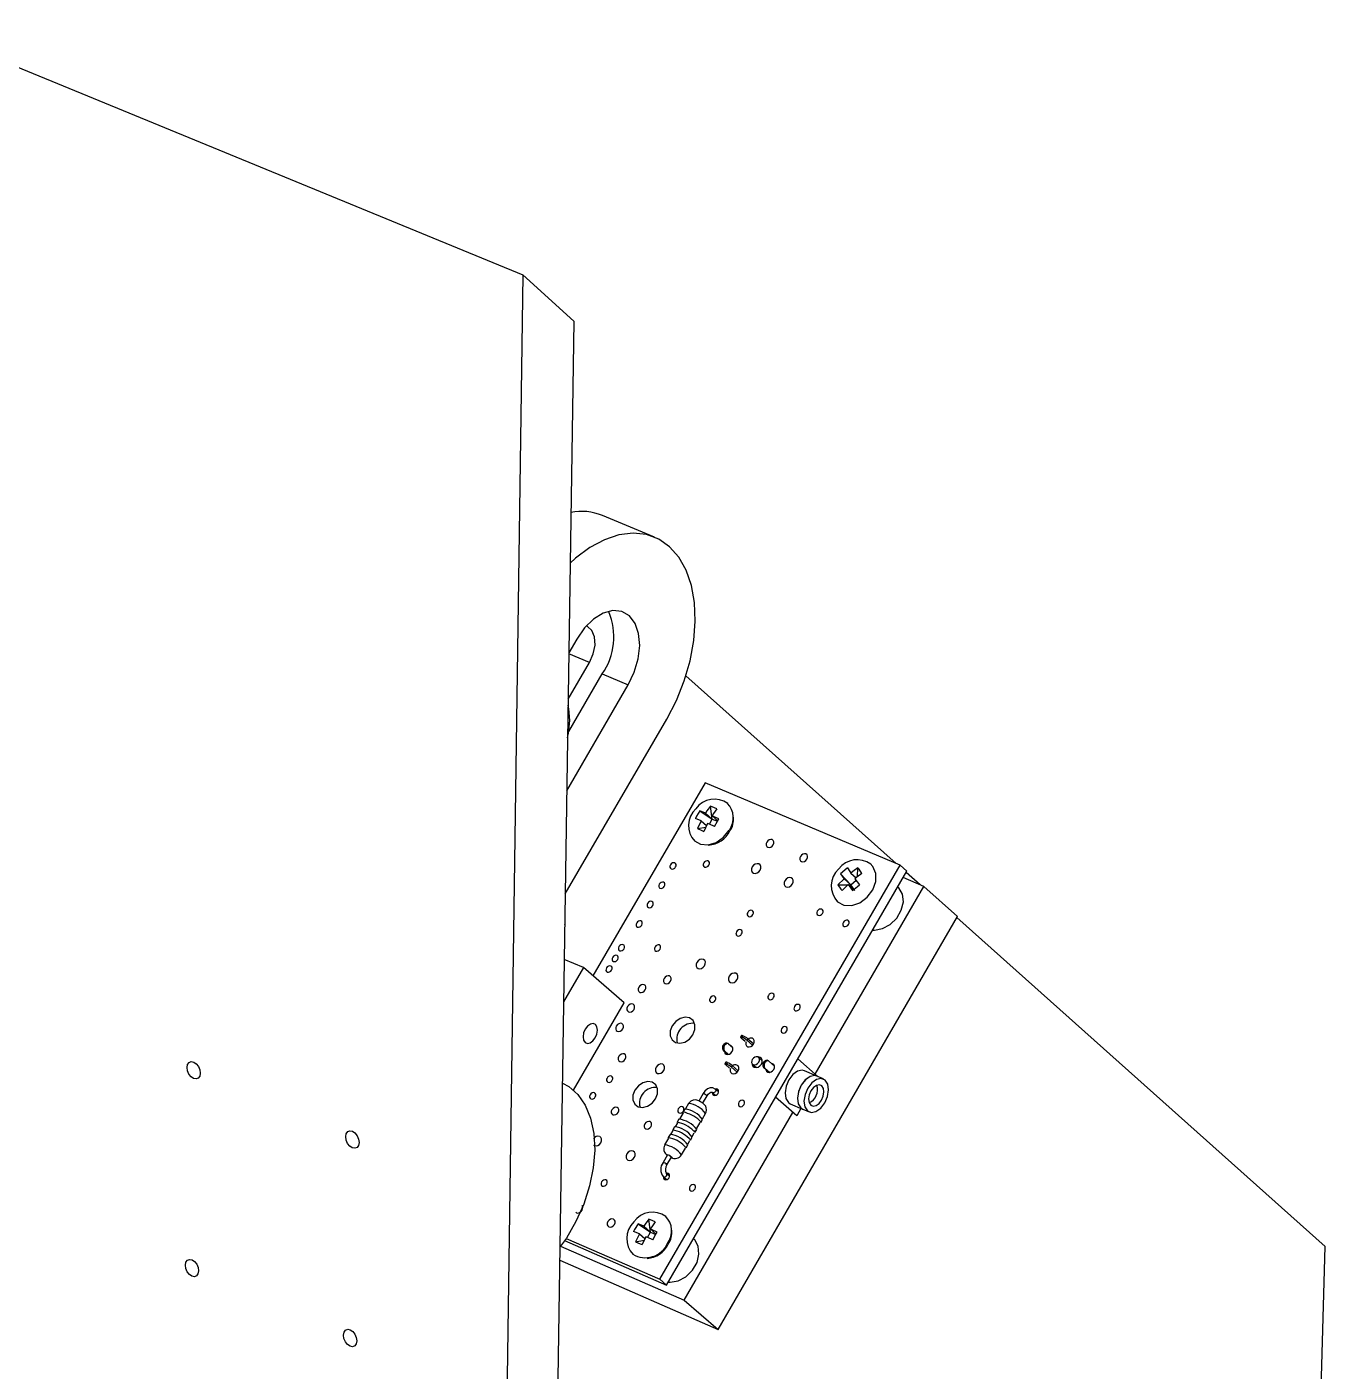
# Model space of a CAD drawing. Extents: x 0 to 156, y 0 to 202.
# Drawn here: x 121.68 to 147.28, y 173.46 to 199.97 of the extents above; entities that cross this region are included whole.
import ezdxf

# ---------------------------------------------------------------- set-up
doc = ezdxf.new("R2010")
doc.units = 0
doc.layers.get('0').update_dxf_attribs({"linetype": 'CONTINUOUS'})

msp = doc.modelspace()

# ---------------------------------------------------------------- linework, layer by layer
at = {"color": 7, "linetype": 'CONTINUOUS'}
for p, q in [((119.559, 199.969), (131.456, 195.077)), ((131.456, 195.077), (130.08, 97.453)), ((132.462, 194.166), (131.456, 195.077)), ((132.462, 194.166), (131.02, 97.987)), ((134.055, 189.906), (133.028, 190.334)), ((132.521, 187.896), (132.364, 187.626)), ((132.351, 186.711), (132.771, 187.433)), ((132.366, 186.075), (133.024, 187.208)), ((133.024, 187.208), (133.537, 186.992)), ((138.821, 183.469), (134.674, 187.173)), ((132.323, 184.905), (133.537, 186.992)), ((132.293, 182.873), (134.295, 186.318)), ((135.054, 185.062), (132.841, 181.253)), ((138.897, 183.437), (135.054, 185.062)), ((135.062, 184.464), (134.948, 184.508)), ((134.948, 184.508), (135.195, 184.347)), ((135.195, 184.347), (135.158, 184.602)), ((134.975, 184.314), (134.86, 184.358)), ((134.975, 184.314), (134.9, 184.158)), ((134.975, 184.314), (135.083, 184.218)), ((135.103, 184.26), (135.027, 184.104)), ((135.062, 184.464), (135.195, 184.347)), ((135.136, 184.245), (135.195, 184.347)), ((135.19, 184.41), (135.302, 184.31)), ((135.195, 184.347), (135.298, 184.303)), ((134.9, 184.158), (135.069, 184.189)), ((138.364, 183.408), (138.308, 183.468)), ((134.158, 175.27), (138.897, 183.437)), ((134.293, 175.154), (139.03, 183.319)), ((137.925, 183.05), (137.725, 183.268)), ((137.927, 183.282), (138.031, 183.189)), ((138.06, 183.211), (138.067, 183.385)), ((138.897, 183.437), (139.03, 183.319)), ((139.369, 183.015), (138.956, 183.191)), ((139.294, 183.048), (139.016, 183.295)), ((137.224, 179.317), (139.369, 183.015)), ((137.793, 183.167), (137.673, 183.047)), ((137.673, 183.047), (137.868, 183.049)), ((137.874, 183.055), (137.753, 182.934)), ((137.793, 183.167), (137.925, 183.05)), ((137.874, 183.055), (137.962, 182.936)), ((137.874, 183.055), (138.005, 182.937)), ((137.88, 183.049), (137.925, 183.05)), ((137.925, 183.05), (138.029, 183.139)), ((137.99, 182.96), (137.925, 183.05)), ((138.007, 183.169), (138.095, 183.05)), ((139.369, 183.015), (140.03, 182.425)), ((135.307, 174.282), (140.03, 182.425)), ((147.282, 175.914), (140.017, 182.402)), ((132.284, 182.266), (132.287, 182.265)), ((132.287, 182.265), (132.284, 182.266)), ((132.284, 182.257), (132.287, 182.265)), ((132.654, 181.416), (132.261, 180.74)), ((132.654, 181.416), (132.274, 181.579)), ((133.453, 180.719), (132.654, 181.416)), ((132.455, 179.001), (133.453, 180.719)), ((135.769, 180.078), (135.751, 180.048)), ((135.762, 180.033), (135.843, 179.963)), ((135.782, 180.041), (135.8, 180.071)), ((135.895, 180.014), (135.878, 179.983)), ((135.895, 180.014), (136.011, 179.912)), ((135.435, 179.777), (135.409, 179.788)), ((135.409, 179.788), (135.506, 179.704)), ((135.436, 179.878), (135.411, 179.889)), ((135.435, 179.777), (135.516, 179.706)), ((135.505, 179.918), (135.48, 179.929)), ((135.514, 179.913), (135.597, 179.84)), ((135.564, 179.875), (135.554, 179.878)), ((135.878, 179.983), (135.99, 179.885)), ((135.462, 179.549), (135.444, 179.519)), ((135.455, 179.504), (135.536, 179.434)), ((135.493, 179.542), (135.475, 179.512)), ((135.588, 179.485), (135.571, 179.454)), ((135.588, 179.485), (135.704, 179.384)), ((135.988, 179.512), (136.065, 179.445)), ((136.181, 179.578), (136.105, 179.645)), ((136.232, 179.537), (136.206, 179.548)), ((136.301, 179.577), (136.275, 179.588)), ((136.309, 179.572), (136.422, 179.473)), ((136.385, 179.522), (136.359, 179.527)), ((137.285, 179.264), (136.882, 179.617)), ((135.571, 179.454), (135.683, 179.356)), ((136.23, 179.436), (136.204, 179.447)), ((136.204, 179.447), (136.314, 179.35)), ((136.23, 179.436), (136.327, 179.351)), ((137.255, 179.276), (137.011, 179.381)), ((137.385, 179.221), (137.256, 179.276)), ((132.239, 179.137), (132.237, 179.138)), ((135.194, 178.955), (135.26, 178.898)), ((135.196, 178.954), (135.194, 178.955)), ((135.318, 178.964), (135.252, 179.022)), ((134.726, 178.736), (134.665, 178.63)), ((135.014, 178.932), (134.926, 178.781)), ((135.002, 178.737), (135.09, 178.888)), ((136.861, 178.496), (136.444, 178.861)), ((136.732, 178.731), (136.976, 178.627)), ((134.537, 178.427), (134.502, 178.366)), ((134.621, 178.554), (134.549, 178.43)), ((134.653, 178.627), (134.618, 178.566)), ((134.637, 174.858), (136.786, 178.562)), ((134.969, 178.362), (135.004, 178.423)), ((135.001, 178.435), (135.062, 178.541)), ((136.944, 178.64), (136.861, 178.496)), ((136.861, 178.496), (136.861, 178.496)), ((136.94, 178.649), (136.976, 178.627)), ((136.941, 178.648), (136.977, 178.626)), ((136.977, 178.626), (137.105, 178.571)), ((134.417, 178.203), (134.373, 178.128)), ((134.449, 178.275), (134.414, 178.215)), ((134.505, 178.354), (134.461, 178.279)), ((134.797, 178.084), (134.84, 178.159)), ((134.852, 178.162), (134.888, 178.223)), ((134.884, 178.235), (134.957, 178.359)), ((134.329, 178.052), (134.252, 177.919)), ((134.361, 178.124), (134.326, 178.064)), ((134.677, 177.86), (134.712, 177.92)), ((134.709, 177.933), (134.753, 178.008)), ((134.765, 178.011), (134.8, 178.072)), ((134.312, 177.723), (134.224, 177.572)), ((134.3, 177.527), (134.388, 177.679)), ((134.588, 177.724), (134.665, 177.857)), ((134.353, 177.302), (134.287, 177.359)), ((134.288, 177.358), (134.287, 177.359)), ((134.23, 177.292), (134.295, 177.235)), ((133.844, 176.317), (133.729, 176.363)), ((133.729, 176.363), (133.977, 176.202)), ((133.844, 176.317), (133.977, 176.202)), ((133.977, 176.202), (133.94, 176.456)), ((132.282, 176.032), (134.293, 175.154)), ((132.312, 176.076), (134.158, 175.27)), ((133.756, 176.166), (133.641, 176.212)), ((133.756, 176.166), (133.68, 176.009)), ((133.68, 176.009), (133.852, 176.043)), ((133.756, 176.166), (133.866, 176.072)), ((133.884, 176.11), (133.808, 175.954)), ((133.916, 176.096), (133.977, 176.202)), ((133.972, 176.262), (134.086, 176.163)), ((133.977, 176.202), (134.083, 176.156)), ((132.203, 175.921), (134.637, 174.858)), ((146.912, 162.963), (147.282, 175.914)), ((132.185, 175.647), (135.307, 174.282)), ((134.158, 175.27), (134.293, 175.154)), ((134.637, 174.858), (135.307, 174.282))]:
    msp.add_line(p, q, dxfattribs=at)
at = {"color": 8, "linetype": 'CONTINUOUS'}
msp.add_line((132.771, 187.433), (132.364, 187.604), dxfattribs=at)
at = {"color": 7, "linetype": 'CONTINUOUS'}
for points in [[(134.295, 186.318), (134.486, 186.686), (134.641, 187.073), (134.756, 187.469), (134.829, 187.865), (134.858, 188.251), (134.842, 188.617), (134.781, 188.954), (134.678, 189.255), (134.533, 189.511), (134.352, 189.717), (134.138, 189.867), (133.896, 189.957), (133.633, 189.986), (133.354, 189.952), (133.067, 189.855), (132.78, 189.7), (132.498, 189.488), (132.391, 189.391)], [(133.537, 186.992), (133.656, 187.243), (133.733, 187.507), (133.762, 187.767), (133.741, 188.005), (133.672, 188.205), (133.559, 188.353), (133.41, 188.439), (133.234, 188.458), (133.045, 188.407), (132.854, 188.29), (132.676, 188.116), (132.521, 187.896)], [(132.771, 187.433), (132.846, 187.602), (132.881, 187.778), (132.873, 187.94), (132.821, 188.067), (132.733, 188.146), (132.723, 188.151)], [(132.386, 186.289), (132.367, 186.518), (132.349, 186.592)], [(132.339, 185.95), (132.36, 186.04), (132.386, 186.289)], [(134.948, 184.508), (134.883, 184.401), (134.86, 184.358)], [(135.158, 184.602), (135.089, 184.507), (135.062, 184.464)], [(135.285, 184.548), (135.193, 184.589), (135.158, 184.602)], [(135.285, 184.548), (135.217, 184.453), (135.19, 184.41)], [(135.237, 184.198), (135.141, 184.243), (135.103, 184.26)], [(135.325, 184.348), (135.229, 184.393), (135.19, 184.41)], [(135.237, 184.198), (135.3, 184.307), (135.325, 184.348)], [(134.842, 183.916), (134.962, 183.848), (135.113, 183.837), (135.272, 183.886), (135.418, 183.988), (135.53, 184.13)], [(134.9, 184.158), (134.99, 184.119), (135.027, 184.104)], [(136.376, 183.941), (136.348, 183.945), (136.317, 183.938), (136.289, 183.919), (136.268, 183.892), (136.256, 183.861), (136.256, 183.831), (136.267, 183.806), (136.288, 183.79), (136.316, 183.785), (136.346, 183.793), (136.374, 183.811), (136.396, 183.838), (136.408, 183.869), (136.408, 183.899), (136.397, 183.925), (136.376, 183.941)], [(134.454, 183.482), (134.432, 183.486), (134.408, 183.48), (134.385, 183.465), (134.368, 183.444), (134.359, 183.419), (134.358, 183.395), (134.367, 183.375), (134.384, 183.362), (134.406, 183.358), (134.43, 183.364), (134.453, 183.379), (134.47, 183.401), (134.479, 183.425), (134.48, 183.449), (134.471, 183.469), (134.454, 183.482)], [(135.112, 183.52), (135.09, 183.523), (135.066, 183.517), (135.043, 183.503), (135.026, 183.481), (135.017, 183.457), (135.016, 183.433), (135.025, 183.413), (135.042, 183.4), (135.064, 183.396), (135.088, 183.402), (135.111, 183.417), (135.128, 183.438), (135.137, 183.463), (135.138, 183.487), (135.129, 183.507), (135.112, 183.52)], [(136.113, 183.461), (136.079, 183.466), (136.043, 183.457), (136.01, 183.435), (135.984, 183.403), (135.969, 183.366), (135.969, 183.33), (135.983, 183.3), (136.008, 183.28), (136.041, 183.275), (136.078, 183.284), (136.111, 183.306), (136.137, 183.338), (136.151, 183.375), (136.152, 183.411), (136.138, 183.442), (136.113, 183.461)], [(137.041, 183.659), (137.014, 183.663), (136.983, 183.656), (136.955, 183.637), (136.934, 183.61), (136.922, 183.579), (136.921, 183.549), (136.933, 183.524), (136.954, 183.508), (136.982, 183.503), (137.012, 183.511), (137.04, 183.529), (137.062, 183.556), (137.074, 183.587), (137.074, 183.617), (137.063, 183.643), (137.041, 183.659)], [(136.753, 183.189), (136.72, 183.195), (136.683, 183.186), (136.65, 183.164), (136.624, 183.131), (136.61, 183.094), (136.609, 183.058), (136.623, 183.028), (136.648, 183.008), (136.682, 183.003), (136.718, 183.012), (136.752, 183.034), (136.777, 183.066), (136.792, 183.103), (136.792, 183.14), (136.779, 183.17), (136.753, 183.189)], [(137.651, 182.728), (137.665, 182.715), (137.791, 182.65), (137.944, 182.643), (138.104, 182.697), (138.248, 182.803), (138.358, 182.948), (138.418, 183.112), (138.42, 183.273), (138.364, 183.408)], [(137.859, 183.383), (137.761, 183.302), (137.725, 183.268)], [(137.725, 183.268), (137.772, 183.199), (137.793, 183.167)], [(137.859, 183.383), (137.905, 183.313), (137.927, 183.282)], [(138.067, 183.385), (137.967, 183.314), (137.927, 183.282)], [(138.147, 183.272), (138.047, 183.201), (138.007, 183.169)], [(138.147, 183.272), (138.09, 183.355), (138.067, 183.385)], [(134.232, 183.1), (134.21, 183.104), (134.186, 183.098), (134.164, 183.083), (134.146, 183.062), (134.137, 183.037), (134.137, 183.013), (134.146, 182.993), (134.162, 182.98), (134.184, 182.976), (134.208, 182.982), (134.231, 182.997), (134.248, 183.019), (134.257, 183.043), (134.258, 183.067), (134.249, 183.087), (134.232, 183.1)], [(137.673, 183.047), (137.729, 182.966), (137.753, 182.934)], [(137.962, 182.936), (138.058, 183.018), (138.095, 183.05)], [(138.357, 182.158), (138.392, 182.157), (138.551, 182.186), (138.704, 182.268), (138.834, 182.394), (138.923, 182.549), (138.963, 182.713), (138.947, 182.868), (138.877, 182.993), (138.851, 183.019)], [(134.004, 182.721), (133.982, 182.725), (133.958, 182.719), (133.936, 182.704), (133.918, 182.682), (133.909, 182.658), (133.909, 182.634), (133.918, 182.614), (133.934, 182.601), (133.956, 182.597), (133.98, 182.603), (134.003, 182.618), (134.02, 182.639), (134.029, 182.664), (134.03, 182.688), (134.021, 182.708), (134.004, 182.721)], [(135.979, 182.544), (135.957, 182.548), (135.933, 182.542), (135.911, 182.527), (135.893, 182.506), (135.884, 182.481), (135.884, 182.457), (135.893, 182.437), (135.909, 182.424), (135.932, 182.42), (135.956, 182.426), (135.978, 182.441), (135.995, 182.462), (136.005, 182.487), (136.005, 182.511), (135.996, 182.531), (135.979, 182.544)], [(137.352, 182.568), (137.33, 182.572), (137.305, 182.566), (137.283, 182.551), (137.266, 182.53), (137.256, 182.505), (137.256, 182.481), (137.265, 182.461), (137.282, 182.448), (137.304, 182.444), (137.328, 182.45), (137.351, 182.465), (137.368, 182.486), (137.378, 182.511), (137.378, 182.535), (137.369, 182.555), (137.352, 182.568)], [(133.788, 182.336), (133.766, 182.34), (133.742, 182.334), (133.72, 182.319), (133.703, 182.298), (133.693, 182.273), (133.693, 182.249), (133.702, 182.229), (133.718, 182.216), (133.741, 182.212), (133.765, 182.218), (133.787, 182.233), (133.804, 182.254), (133.814, 182.279), (133.814, 182.303), (133.805, 182.323), (133.788, 182.336)], [(135.757, 182.161), (135.735, 182.165), (135.711, 182.159), (135.688, 182.144), (135.671, 182.123), (135.662, 182.098), (135.661, 182.074), (135.67, 182.054), (135.687, 182.041), (135.709, 182.037), (135.733, 182.043), (135.756, 182.058), (135.773, 182.08), (135.783, 182.104), (135.783, 182.128), (135.774, 182.149), (135.757, 182.161)], [(137.866, 182.35), (137.843, 182.354), (137.819, 182.348), (137.797, 182.333), (137.78, 182.312), (137.77, 182.287), (137.77, 182.263), (137.779, 182.242), (137.796, 182.23), (137.818, 182.226), (137.842, 182.232), (137.865, 182.247), (137.882, 182.268), (137.892, 182.293), (137.892, 182.317), (137.883, 182.337), (137.866, 182.35)], [(133.437, 181.868), (133.415, 181.872), (133.391, 181.866), (133.369, 181.852), (133.352, 181.83), (133.342, 181.806), (133.342, 181.781), (133.351, 181.761), (133.368, 181.748), (133.39, 181.745), (133.414, 181.751), (133.436, 181.765), (133.453, 181.787), (133.463, 181.811), (133.463, 181.836), (133.454, 181.856), (133.437, 181.868)], [(134.15, 181.864), (134.128, 181.868), (134.104, 181.862), (134.082, 181.847), (134.065, 181.826), (134.055, 181.801), (134.055, 181.777), (134.064, 181.757), (134.08, 181.744), (134.103, 181.74), (134.127, 181.746), (134.149, 181.761), (134.166, 181.782), (134.176, 181.807), (134.176, 181.831), (134.167, 181.851), (134.15, 181.864)], [(133.315, 181.658), (133.293, 181.662), (133.269, 181.656), (133.247, 181.641), (133.23, 181.62), (133.22, 181.595), (133.22, 181.571), (133.229, 181.551), (133.245, 181.538), (133.267, 181.534), (133.291, 181.54), (133.314, 181.555), (133.331, 181.576), (133.34, 181.601), (133.341, 181.625), (133.332, 181.645), (133.315, 181.658)], [(133.193, 181.447), (133.171, 181.451), (133.147, 181.445), (133.124, 181.43), (133.107, 181.409), (133.098, 181.385), (133.097, 181.36), (133.106, 181.34), (133.123, 181.327), (133.145, 181.324), (133.169, 181.33), (133.191, 181.344), (133.209, 181.366), (133.218, 181.39), (133.218, 181.414), (133.21, 181.435), (133.193, 181.447)], [(135.019, 181.577), (134.986, 181.583), (134.95, 181.574), (134.916, 181.552), (134.89, 181.52), (134.876, 181.483), (134.875, 181.446), (134.889, 181.416), (134.914, 181.397), (134.947, 181.391), (134.984, 181.4), (135.017, 181.422), (135.043, 181.454), (135.057, 181.491), (135.058, 181.528), (135.044, 181.558), (135.019, 181.577)], [(133.853, 181.078), (133.825, 181.083), (133.795, 181.075), (133.767, 181.057), (133.745, 181.03), (133.733, 180.999), (133.733, 180.969), (133.744, 180.943), (133.765, 180.927), (133.793, 180.923), (133.823, 180.93), (133.851, 180.949), (133.873, 180.975), (133.885, 181.006), (133.885, 181.037), (133.874, 181.062), (133.853, 181.078)], [(134.352, 181.252), (134.324, 181.256), (134.294, 181.249), (134.266, 181.23), (134.244, 181.204), (134.232, 181.173), (134.232, 181.142), (134.243, 181.117), (134.264, 181.101), (134.292, 181.096), (134.322, 181.104), (134.35, 181.122), (134.372, 181.149), (134.384, 181.18), (134.384, 181.21), (134.373, 181.235), (134.352, 181.252)], [(135.659, 181.304), (135.625, 181.31), (135.589, 181.301), (135.555, 181.278), (135.529, 181.246), (135.515, 181.209), (135.515, 181.173), (135.528, 181.142), (135.554, 181.123), (135.587, 181.117), (135.623, 181.126), (135.657, 181.149), (135.683, 181.181), (135.697, 181.218), (135.697, 181.254), (135.684, 181.284), (135.659, 181.304)], [(135.237, 180.853), (135.215, 180.857), (135.191, 180.851), (135.168, 180.836), (135.151, 180.815), (135.142, 180.79), (135.141, 180.766), (135.15, 180.746), (135.167, 180.733), (135.189, 180.729), (135.214, 180.735), (135.236, 180.75), (135.253, 180.771), (135.263, 180.796), (135.263, 180.82), (135.254, 180.84), (135.237, 180.853)], [(136.388, 180.907), (136.366, 180.911), (136.341, 180.905), (136.319, 180.89), (136.302, 180.869), (136.292, 180.844), (136.292, 180.82), (136.301, 180.8), (136.318, 180.787), (136.34, 180.783), (136.364, 180.789), (136.387, 180.804), (136.404, 180.825), (136.414, 180.85), (136.414, 180.874), (136.405, 180.895), (136.388, 180.907)], [(133.631, 180.695), (133.603, 180.7), (133.573, 180.693), (133.545, 180.674), (133.523, 180.647), (133.511, 180.617), (133.511, 180.586), (133.522, 180.561), (133.543, 180.545), (133.571, 180.54), (133.601, 180.547), (133.629, 180.566), (133.651, 180.593), (133.663, 180.624), (133.663, 180.654), (133.652, 180.679), (133.631, 180.695)], [(136.901, 180.688), (136.879, 180.692), (136.855, 180.686), (136.832, 180.671), (136.815, 180.65), (136.806, 180.625), (136.805, 180.601), (136.814, 180.58), (136.831, 180.567), (136.854, 180.564), (136.878, 180.57), (136.9, 180.584), (136.918, 180.606), (136.927, 180.631), (136.927, 180.655), (136.918, 180.675), (136.901, 180.688)], [(132.89, 180.295), (132.845, 180.315), (132.79, 180.304), (132.735, 180.265), (132.689, 180.204), (132.657, 180.13), (132.645, 180.054), (132.654, 179.987), (132.684, 179.941), (132.73, 179.922), (132.785, 179.932), (132.839, 179.971), (132.886, 180.032), (132.918, 180.107), (132.93, 180.183), (132.92, 180.249), (132.89, 180.295)], [(133.408, 180.313), (133.381, 180.318), (133.351, 180.31), (133.323, 180.292), (133.301, 180.265), (133.289, 180.234), (133.289, 180.204), (133.3, 180.178), (133.321, 180.162), (133.349, 180.157), (133.379, 180.165), (133.407, 180.183), (133.428, 180.21), (133.44, 180.241), (133.441, 180.271), (133.43, 180.297), (133.408, 180.313)], [(134.748, 180.423), (134.659, 180.438), (134.562, 180.414), (134.472, 180.355), (134.403, 180.269), (134.365, 180.17), (134.364, 180.073), (134.4, 179.992), (134.467, 179.94), (134.556, 179.925), (134.653, 179.949), (134.743, 180.008), (134.812, 180.094), (134.85, 180.193), (134.851, 180.29), (134.815, 180.371), (134.748, 180.423)], [(135.782, 180.041), (135.772, 180.045), (135.763, 180.048), (135.757, 180.049), (135.753, 180.049), (135.751, 180.047), (135.752, 180.044), (135.756, 180.039), (135.762, 180.033)], [(135.86, 179.955), (135.855, 179.936), (135.855, 179.903), (135.867, 179.875), (135.89, 179.857), (135.921, 179.852), (135.954, 179.86), (135.985, 179.88), (136.009, 179.91), (136.022, 179.944), (136.023, 179.978), (136.01, 180.005), (135.987, 180.023), (135.987, 180.023)], [(136.647, 180.25), (136.625, 180.253), (136.6, 180.247), (136.578, 180.233), (136.561, 180.211), (136.551, 180.186), (136.551, 180.162), (136.56, 180.142), (136.577, 180.129), (136.599, 180.125), (136.623, 180.131), (136.646, 180.146), (136.663, 180.167), (136.673, 180.192), (136.673, 180.216), (136.664, 180.237), (136.647, 180.25)], [(135.411, 179.889), (135.419, 179.902), (135.429, 179.913), (135.439, 179.921), (135.45, 179.928), (135.46, 179.931), (135.471, 179.932), (135.48, 179.929), (135.48, 179.929)], [(135.431, 179.769), (135.432, 179.754), (135.444, 179.726), (135.468, 179.708), (135.498, 179.703), (135.532, 179.711), (135.563, 179.731), (135.587, 179.761), (135.6, 179.795), (135.6, 179.829), (135.588, 179.857), (135.564, 179.875), (135.564, 179.875)], [(135.514, 179.913), (135.505, 179.918), (135.496, 179.921), (135.486, 179.92), (135.475, 179.917), (135.465, 179.91), (135.454, 179.902), (135.445, 179.891), (135.436, 179.878)], [(124.834, 179.449), (124.845, 179.507), (124.873, 179.547), (124.916, 179.564), (124.966, 179.555), (125.015, 179.521), (125.057, 179.467), (125.085, 179.402), (125.094, 179.335), (125.084, 179.277), (125.055, 179.236), (125.013, 179.22), (124.963, 179.229), (124.913, 179.263), (124.871, 179.317), (124.844, 179.382), (124.834, 179.449)], [(133.459, 179.715), (133.431, 179.719), (133.401, 179.712), (133.373, 179.693), (133.352, 179.667), (133.34, 179.636), (133.339, 179.605), (133.35, 179.58), (133.372, 179.564), (133.399, 179.559), (133.429, 179.566), (133.458, 179.585), (133.479, 179.612), (133.491, 179.643), (133.491, 179.673), (133.48, 179.698), (133.459, 179.715)], [(134.216, 179.512), (134.182, 179.518), (134.146, 179.509), (134.112, 179.487), (134.087, 179.455), (134.072, 179.418), (134.072, 179.381), (134.085, 179.351), (134.111, 179.331), (134.144, 179.326), (134.18, 179.335), (134.214, 179.357), (134.24, 179.389), (134.254, 179.426), (134.254, 179.462), (134.241, 179.493), (134.216, 179.512)], [(135.475, 179.512), (135.465, 179.516), (135.456, 179.519), (135.45, 179.52), (135.446, 179.52), (135.444, 179.518), (135.445, 179.515), (135.449, 179.51), (135.455, 179.504)], [(135.554, 179.426), (135.548, 179.408), (135.548, 179.374), (135.56, 179.346), (135.583, 179.328), (135.614, 179.323), (135.648, 179.331), (135.679, 179.351), (135.702, 179.381), (135.716, 179.415), (135.716, 179.449), (135.703, 179.477), (135.68, 179.495), (135.68, 179.495)], [(136.09, 179.654), (136.063, 179.659), (136.032, 179.651), (136.004, 179.633), (135.982, 179.606), (135.971, 179.575), (135.97, 179.544), (135.981, 179.519), (136.003, 179.503), (136.031, 179.498), (136.061, 179.505), (136.089, 179.524), (136.111, 179.551), (136.123, 179.582), (136.123, 179.612), (136.112, 179.638), (136.09, 179.654)], [(135.979, 179.521), (135.981, 179.505), (135.995, 179.472), (136.023, 179.451), (136.059, 179.445), (136.099, 179.454), (136.135, 179.478), (136.163, 179.513), (136.179, 179.554), (136.179, 179.593), (136.165, 179.626), (136.137, 179.647), (136.137, 179.647)], [(136.137, 179.647), (136.101, 179.654), (136.094, 179.653)], [(136.206, 179.548), (136.214, 179.56), (136.224, 179.571), (136.234, 179.58), (136.245, 179.586), (136.256, 179.59), (136.266, 179.59), (136.275, 179.588), (136.275, 179.588)], [(136.309, 179.572), (136.301, 179.577), (136.291, 179.579), (136.281, 179.579), (136.271, 179.575), (136.26, 179.569), (136.25, 179.56), (136.24, 179.549), (136.232, 179.537)], [(136.252, 179.405), (136.253, 179.401), (136.265, 179.373), (136.288, 179.355), (136.319, 179.35), (136.353, 179.358), (136.384, 179.379), (136.408, 179.408), (136.421, 179.443), (136.421, 179.476), (136.409, 179.504), (136.385, 179.522), (136.385, 179.522)], [(133.205, 179.277), (133.183, 179.281), (133.159, 179.275), (133.136, 179.26), (133.119, 179.239), (133.11, 179.214), (133.109, 179.19), (133.118, 179.17), (133.135, 179.157), (133.157, 179.153), (133.181, 179.159), (133.204, 179.173), (133.221, 179.195), (133.231, 179.22), (133.231, 179.244), (133.222, 179.264), (133.205, 179.277)], [(137.011, 179.381), (136.97, 179.391), (136.878, 179.373), (136.784, 179.307), (136.705, 179.202), (136.65, 179.076), (136.629, 178.946), (136.646, 178.833), (136.696, 178.754), (136.732, 178.731)], [(137.255, 179.276), (137.214, 179.287), (137.122, 179.269), (137.029, 179.202), (136.949, 179.098), (136.894, 178.971), (136.873, 178.841), (136.89, 178.728), (136.94, 178.649)], [(137.256, 179.276), (137.215, 179.286), (137.123, 179.268), (137.03, 179.202), (136.95, 179.097), (136.896, 178.97), (136.875, 178.84), (136.891, 178.727), (136.941, 178.648)], [(137.07, 178.593), (137.147, 178.56), (137.239, 178.578), (137.332, 178.645), (137.412, 178.749), (137.466, 178.876), (137.487, 179.006), (137.471, 179.119), (137.421, 179.198), (137.344, 179.231), (137.251, 179.213), (137.158, 179.146), (137.078, 179.042), (137.024, 178.915), (137.003, 178.785), (137.019, 178.672), (137.07, 178.593)], [(132.239, 179.137), (132.362, 179.071), (132.543, 178.914), (132.689, 178.703), (132.795, 178.445), (132.857, 178.147), (132.875, 177.819), (132.847, 177.471), (132.774, 177.112), (132.659, 176.754), (132.505, 176.408), (132.317, 176.084), (132.203, 175.921)], [(132.87, 178.947), (132.848, 178.951), (132.824, 178.945), (132.801, 178.93), (132.784, 178.909), (132.775, 178.884), (132.774, 178.86), (132.783, 178.84), (132.8, 178.827), (132.822, 178.823), (132.846, 178.829), (132.869, 178.844), (132.886, 178.865), (132.896, 178.89), (132.896, 178.914), (132.887, 178.934), (132.87, 178.947)], [(134.011, 179.156), (133.923, 179.171), (133.826, 179.147), (133.736, 179.088), (133.667, 179.002), (133.629, 178.903), (133.628, 178.806), (133.664, 178.725), (133.731, 178.673), (133.82, 178.657), (133.917, 178.681), (134.006, 178.74), (134.076, 178.826), (134.114, 178.925), (134.115, 179.023), (134.079, 179.104), (134.011, 179.156)], [(135.252, 179.022), (135.208, 179.045), (135.155, 179.047), (135.102, 179.026), (135.048, 178.98), (135.014, 178.932)], [(135.09, 178.888), (135.113, 178.921), (135.143, 178.947), (135.168, 178.959), (135.185, 178.96), (135.194, 178.955)], [(135.196, 178.954), (135.196, 178.932), (135.205, 178.912), (135.222, 178.899), (135.244, 178.895), (135.268, 178.901), (135.291, 178.916), (135.308, 178.937), (135.318, 178.962), (135.318, 178.986), (135.309, 179.006), (135.292, 179.019)], [(135.292, 179.019), (135.27, 179.023), (135.254, 179.02)], [(137.136, 178.707), (137.184, 178.686), (137.241, 178.697), (137.3, 178.739), (137.349, 178.804), (137.383, 178.883), (137.396, 178.965), (137.386, 179.035), (137.355, 179.085), (137.307, 179.105), (137.249, 179.094), (137.191, 179.052), (137.141, 178.987), (137.107, 178.908), (137.094, 178.827), (137.104, 178.756), (137.136, 178.707)], [(134.61, 178.671), (134.587, 178.675), (134.563, 178.669), (134.541, 178.654), (134.523, 178.633), (134.514, 178.608), (134.514, 178.583), (134.523, 178.563), (134.539, 178.55), (134.562, 178.546), (134.586, 178.552), (134.608, 178.567), (134.626, 178.588), (134.635, 178.613), (134.636, 178.638), (134.627, 178.658), (134.61, 178.671)], [(135.06, 178.542), (135.073, 178.566), (135.081, 178.612), (135.076, 178.651), (135.064, 178.682), (135.047, 178.706), (135.028, 178.726), (134.999, 178.748), (134.964, 178.77), (134.927, 178.789), (134.868, 178.806), (134.818, 178.803), (134.768, 178.781), (134.732, 178.745), (134.728, 178.734)], [(135.805, 178.798), (135.783, 178.802), (135.758, 178.796), (135.736, 178.782), (135.719, 178.76), (135.709, 178.735), (135.709, 178.711), (135.718, 178.691), (135.735, 178.678), (135.757, 178.674), (135.781, 178.68), (135.804, 178.695), (135.821, 178.716), (135.83, 178.741), (135.831, 178.765), (135.822, 178.785), (135.805, 178.798)], [(133.318, 178.66), (133.292, 178.664), (133.263, 178.657), (133.236, 178.639), (133.215, 178.614), (133.203, 178.584), (133.203, 178.554), (133.214, 178.53), (133.234, 178.514), (133.261, 178.51), (133.29, 178.517), (133.317, 178.535), (133.338, 178.56), (133.349, 178.59), (133.35, 178.62), (133.339, 178.644), (133.318, 178.66)], [(127.964, 178.083), (127.975, 178.141), (128.004, 178.182), (128.047, 178.199), (128.097, 178.189), (128.147, 178.155), (128.189, 178.101), (128.217, 178.035), (128.226, 177.968), (128.216, 177.91), (128.187, 177.87), (128.144, 177.853), (128.093, 177.862), (128.043, 177.896), (128.001, 177.95), (127.974, 178.016), (127.964, 178.083)], [(133.967, 178.379), (133.94, 178.384), (133.911, 178.377), (133.884, 178.359), (133.863, 178.333), (133.851, 178.303), (133.851, 178.274), (133.862, 178.249), (133.882, 178.234), (133.909, 178.229), (133.938, 178.236), (133.965, 178.254), (133.986, 178.28), (133.998, 178.31), (133.998, 178.339), (133.987, 178.364), (133.967, 178.379)], [(134.824, 178.201), (134.85, 178.173), (134.852, 178.162)], [(134.94, 178.401), (134.966, 178.373), (134.969, 178.362)], [(132.851, 177.916), (132.868, 177.906), (132.901, 177.9), (132.937, 177.909), (132.971, 177.931), (132.997, 177.963), (133.011, 178), (133.011, 178.037), (132.998, 178.067), (132.973, 178.086)], [(134.649, 177.898), (134.675, 177.871), (134.677, 177.86)], [(134.737, 178.049), (134.762, 178.022), (134.765, 178.011)], [(133.636, 177.799), (133.603, 177.805), (133.567, 177.796), (133.533, 177.774), (133.507, 177.742), (133.493, 177.704), (133.493, 177.668), (133.506, 177.637), (133.531, 177.618), (133.565, 177.612), (133.601, 177.621), (133.634, 177.643), (133.66, 177.675), (133.675, 177.712), (133.675, 177.749), (133.662, 177.779), (133.636, 177.799)], [(134.231, 177.291), (134.231, 177.27), (134.24, 177.249), (134.257, 177.236), (134.279, 177.232), (134.303, 177.238), (134.326, 177.253), (134.343, 177.274), (134.353, 177.299), (134.353, 177.323), (134.344, 177.344), (134.327, 177.357)], [(134.327, 177.357), (134.305, 177.361), (134.289, 177.358)], [(133.096, 177.229), (133.074, 177.233), (133.05, 177.227), (133.027, 177.212), (133.01, 177.191), (133.001, 177.166), (133, 177.142), (133.009, 177.122), (133.026, 177.109), (133.048, 177.105), (133.072, 177.111), (133.095, 177.125), (133.112, 177.147), (133.122, 177.171), (133.122, 177.196), (133.113, 177.216), (133.096, 177.229)], [(134.839, 177.135), (134.817, 177.139), (134.793, 177.133), (134.77, 177.118), (134.753, 177.097), (134.744, 177.072), (134.743, 177.047), (134.752, 177.027), (134.769, 177.014), (134.792, 177.01), (134.816, 177.016), (134.838, 177.031), (134.855, 177.052), (134.865, 177.077), (134.865, 177.101), (134.856, 177.122), (134.839, 177.135)], [(132.504, 176.591), (132.518, 176.582), (132.545, 176.577), (132.576, 176.585), (132.604, 176.603), (132.625, 176.63), (132.637, 176.661), (132.638, 176.692), (132.627, 176.717), (132.619, 176.725)], [(133.244, 176.455), (133.216, 176.46), (133.186, 176.453), (133.157, 176.435), (133.136, 176.408), (133.124, 176.377), (133.123, 176.346), (133.135, 176.321), (133.156, 176.304), (133.184, 176.299), (133.214, 176.307), (133.242, 176.325), (133.264, 176.352), (133.276, 176.383), (133.276, 176.414), (133.265, 176.439), (133.244, 176.455)], [(133.729, 176.363), (133.663, 176.255), (133.641, 176.212)], [(133.94, 176.456), (133.871, 176.36), (133.844, 176.317)], [(134.068, 176.401), (133.975, 176.443), (133.94, 176.456)], [(134.068, 176.401), (133.999, 176.304), (133.972, 176.262)], [(134.019, 176.047), (133.923, 176.093), (133.884, 176.11)], [(134.107, 176.198), (134.011, 176.244), (133.972, 176.262)], [(134.019, 176.047), (134.083, 176.157), (134.107, 176.198)], [(134.327, 175.213), (134.362, 175.211), (134.52, 175.239), (134.674, 175.321), (134.803, 175.447), (134.893, 175.602), (134.932, 175.767), (134.917, 175.922), (134.848, 176.049), (134.826, 176.072)], [(133.68, 176.009), (133.771, 175.969), (133.808, 175.954)], [(124.802, 175.549), (124.812, 175.606), (124.841, 175.647), (124.883, 175.663), (124.932, 175.654), (124.982, 175.619), (125.024, 175.566), (125.051, 175.501), (125.061, 175.434), (125.05, 175.377), (125.022, 175.337), (124.979, 175.32), (124.93, 175.33), (124.88, 175.364), (124.839, 175.418), (124.811, 175.482), (124.802, 175.549)], [(127.921, 174.171), (127.931, 174.229), (127.96, 174.269), (128.003, 174.286), (128.053, 174.276), (128.103, 174.241), (128.145, 174.188), (128.172, 174.122), (128.182, 174.056), (128.171, 173.998), (128.142, 173.958), (128.099, 173.941), (128.049, 173.951), (127.999, 173.985), (127.957, 174.039), (127.93, 174.105), (127.921, 174.171)]]:
    msp.add_lwpolyline(points, dxfattribs=at)
at = {"color": 8, "linetype": 'CONTINUOUS'}
for points in [[(135.252, 179.022), (135.256, 179.018), (135.262, 179.005), (135.261, 178.99), (135.256, 178.974), (135.245, 178.961), (135.231, 178.952), (135.215, 178.948), (135.202, 178.95), (135.196, 178.954)], [(134.31, 177.719), (134.305, 177.724), (134.305, 177.728), (134.312, 177.727), (134.325, 177.723), (134.341, 177.715), (134.359, 177.704), (134.376, 177.694), (134.388, 177.684), (134.395, 177.677), (134.395, 177.674), (134.388, 177.674), (134.386, 177.675)], [(134.23, 177.292), (134.237, 177.288), (134.25, 177.285), (134.266, 177.289), (134.28, 177.298), (134.29, 177.312), (134.296, 177.327), (134.297, 177.342), (134.291, 177.355), (134.288, 177.358)]]:
    msp.add_lwpolyline(points, dxfattribs=at)
at = {"color": 7, "linetype": 'CONTINUOUS'}
for centre, radius, start, end in [((132.611, 189.299), 1.115, 68.043, 100.5905), ((131.98, 187.935), 1.273, 325.1348, 23.1499), ((135.181, 184.22), 0.454, 133.2817, 222.9264), ((135.236, 184.282), 0.454, 54.123, 143.7238), ((135.202, 184.372), 0.408, 323.6256, 43.7934), ((135.202, 184.344), 0.412, 325.8303, 5.3764), ((135.086, 184.344), 0.512, 273.6263, 333.2028), ((138.053, 183.088), 0.456, 53.9223, 143.5327), ((137.998, 183.026), 0.456, 133.2103, 222.8983), ((134.807, 180.007), 0.312, 82.6943, 194.0854), ((135.776, 180.037), 0.042, 55.3181, 99.6693), ((135.615, 179.657), 0.419, 51.1465, 66.4433), ((135.633, 179.688), 0.418, 51.1426, 66.4485), ((135.958, 179.939), 0.0895, 71.2151, 129.2558), ((135.48, 179.837), 0.0863, 143.1847, 214.7729), ((135.506, 179.826), 0.0863, 143.1845, 214.7704), ((135.469, 179.508), 0.0422, 55.3289, 99.457), ((135.307, 179.126), 0.421, 51.2018, 66.402), ((135.324, 179.156), 0.421, 51.1996, 66.4034), ((135.651, 179.41), 0.0894, 71.1777, 129.3528), ((136.275, 179.496), 0.0864, 143.1794, 214.6962), ((136.301, 179.485), 0.0865, 143.1792, 214.6937), ((134.071, 178.74), 0.312, 82.7712, 194.2875), ((136.978, 179.011), 0.291, 296.5724, 16.6046), ((134.485, 177.933), 0.496, 35.7, 83.9877), ((134.496, 177.931), 0.647, 46.5774, 79.1147), ((134.602, 178.134), 0.495, 35.6463, 84.0402), ((134.29, 177.577), 0.65, 46.6316, 79.0345), ((134.397, 177.782), 0.497, 35.742, 83.9458), ((134.379, 177.729), 0.649, 46.6069, 79.0701), ((132.942, 177.983), 0.108, 73.677, 148.5644), ((134.385, 177.845), 0.149, 150.695, 239.2284), ((134.202, 177.425), 0.651, 46.6552, 79.0001), ((134.308, 177.63), 0.498, 35.784, 83.9037), ((134.299, 177.614), 0.11, 36.187, 83.5024), ((134.459, 177.797), 0.146, 239.1046, 330.4872), ((134.399, 177.435), 0.222, 142.0456, 220.2004), ((134.423, 177.433), 0.154, 142.4067, 208.7526), ((134.017, 176.136), 0.457, 54.7523, 144.3531), ((133.964, 176.074), 0.457, 134.1368, 223.8814), ((133.981, 176.223), 0.413, 323.7193, 45.1512), ((133.981, 176.196), 0.417, 325.9586, 5.656), ((133.877, 176.172), 0.477, 238.2107, 336.1952), ((133.871, 176.19), 0.509, 274.2344, 333.3894)]:
    msp.add_arc(centre, radius, start, end, dxfattribs=at)
at = {"color": 8, "linetype": 'CONTINUOUS'}
for centre, radius, start, end in [((134.674, 178.26), 0.479, 35.9289, 83.7581), ((135.002, 178.824), 0.108, 35.8572, 83.8297), ((134.198, 177.44), 0.483, 36.1458, 83.546), ((134.212, 177.462), 0.11, 36.2791, 83.4316)]:
    msp.add_arc(centre, radius, start, end, dxfattribs=at)

doc.saveas('drawing.dxf')
